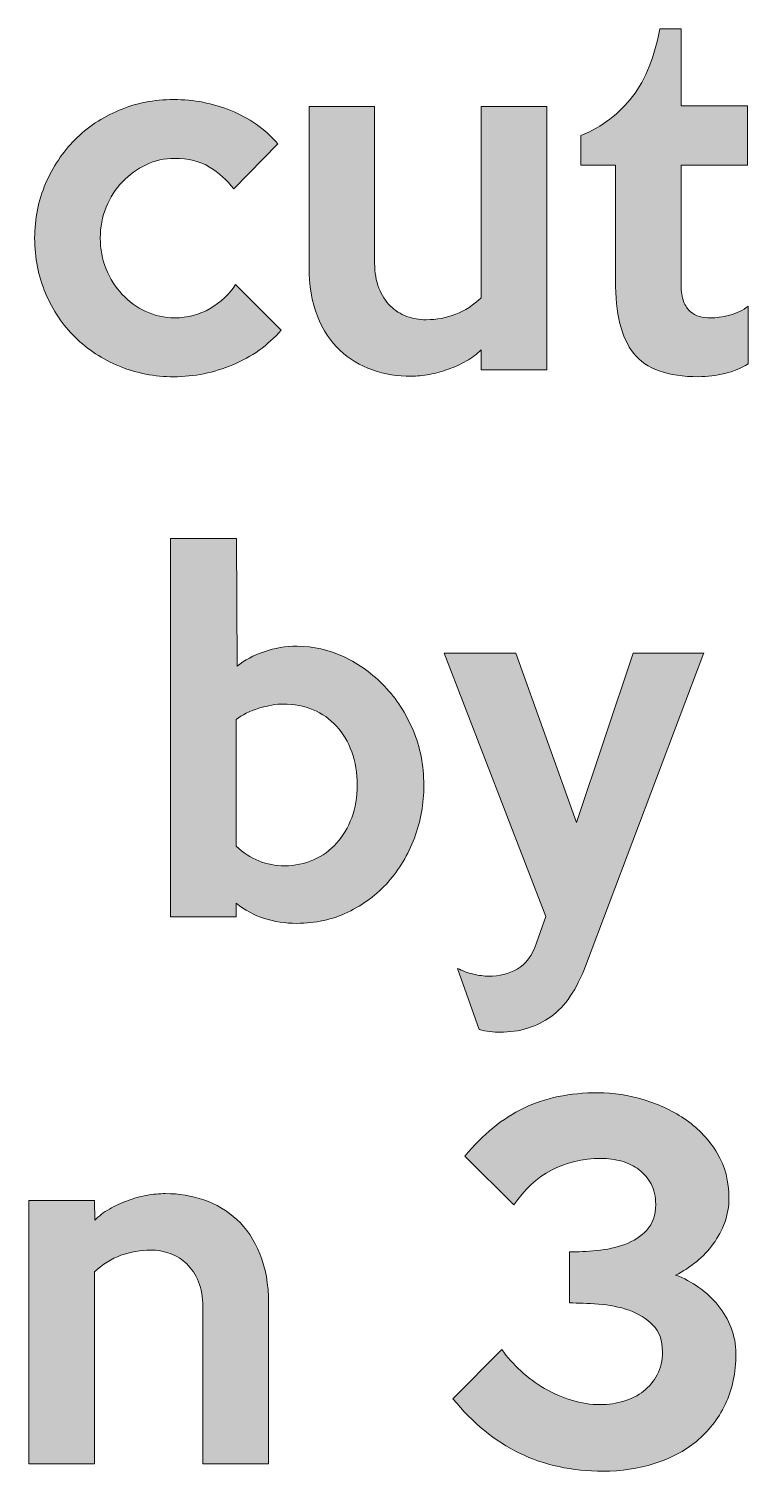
# Model space of a CAD drawing. Header units: inches. Extents: x -195 to 784, y 103 to 204.
# Drawn here: x 404.19 to 412.09, y 122.41 to 138.23 of the extents above; entities that cross this region are included whole.
import ezdxf

# ---------------------------------------------------------------- set-up
doc = ezdxf.new("R2010")
doc.units = ezdxf.units.IN
doc.header["$MEASUREMENT"] = 0
doc.layers.add('Layer 1', color=7, linetype='Continuous')

# ---------------------------------------------------------------- blocks, each defined once
blk = doc.blocks.new('block 13')
at = {"layer": 'Layer 1', "true_color": 0xffffff}
h = blk.add_hatch(color=7, dxfattribs=at)
h.dxf.hatch_style = 2
edge = h.paths.add_edge_path()
edge.add_spline(control_points=[(412.086, 134.559), (412.012, 134.512), (411.927, 134.477), (411.831, 134.453), (411.734, 134.43), (411.637, 134.418), (411.541, 134.418), (411.371, 134.418), (411.227, 134.439), (411.11, 134.481), (410.994, 134.522), (410.9, 134.587), (410.83, 134.673), (410.761, 134.76), (410.709, 134.87), (410.678, 135.003), (410.646, 135.137), (410.63, 135.293), (410.63, 135.474), (410.63, 135.474), (410.63, 136.738), (410.63, 136.738), (410.63, 136.738), (410.25, 136.738), (410.25, 136.738), (410.25, 136.738), (410.25, 137.063), (410.25, 137.063), (410.484, 137.16), (410.673, 137.304), (410.818, 137.493), (410.963, 137.684), (411.062, 137.93), (411.115, 138.234), (411.115, 138.234), (411.35, 138.234), (411.35, 138.234), (411.35, 138.234), (411.35, 137.388), (411.35, 137.388), (411.35, 137.388), (412.08, 137.388), (412.08, 137.388), (412.08, 137.388), (412.08, 136.738), (412.08, 136.738), (412.08, 136.738), (411.35, 136.738), (411.35, 136.738), (411.35, 136.738), (411.35, 135.423), (411.35, 135.423), (411.35, 135.35), (411.359, 135.29), (411.377, 135.243), (411.396, 135.196), (411.42, 135.16), (411.451, 135.133), (411.48, 135.106), (411.515, 135.088), (411.552, 135.078), (411.591, 135.068), (411.632, 135.063), (411.675, 135.063), (411.732, 135.063), (411.8, 135.073), (411.88, 135.093), (411.961, 135.113), (412.029, 135.146), (412.085, 135.193), (412.085, 135.193), (412.085, 134.559), (412.085, 134.559), (412.085, 134.559), (412.086, 134.559), (412.086, 134.559)], knot_values=[0, 0, 0, 0, 1, 1, 1, 2, 2, 2, 3, 3, 3, 4, 4, 4, 5, 5, 5, 6, 6, 6, 7, 7, 7, 8, 8, 8, 9, 9, 9, 10, 10, 10, 11, 11, 11, 12, 12, 12, 13, 13, 13, 14, 14, 14, 15, 15, 15, 16, 16, 16, 17, 17, 17, 18, 18, 18, 19, 19, 19, 20, 20, 20, 21, 21, 21, 22, 22, 22, 23, 23, 23, 24, 24, 24, 25, 25, 25, 25], degree=3, periodic=1)
h = blk.add_hatch(color=7, dxfattribs=at)
h.dxf.hatch_style = 2
edge = h.paths.add_edge_path()
edge.add_spline(control_points=[(406.961, 134.929), (406.814, 134.762), (406.637, 134.635), (406.431, 134.549), (406.224, 134.462), (406.007, 134.418), (405.781, 134.418), (405.57, 134.418), (405.373, 134.457), (405.186, 134.533), (404.999, 134.61), (404.837, 134.716), (404.7, 134.851), (404.562, 134.986), (404.454, 135.147), (404.375, 135.333), (404.295, 135.52), (404.255, 135.722), (404.255, 135.938), (404.255, 136.151), (404.295, 136.351), (404.375, 136.536), (404.454, 136.721), (404.562, 136.881), (404.697, 137.018), (404.833, 137.155), (404.994, 137.262), (405.181, 137.34), (405.367, 137.419), (405.567, 137.458), (405.78, 137.458), (406, 137.458), (406.209, 137.418), (406.408, 137.338), (406.606, 137.258), (406.778, 137.137), (406.925, 136.973), (406.925, 136.973), (406.44, 136.478), (406.44, 136.478), (406.367, 136.575), (406.277, 136.655), (406.173, 136.718), (406.068, 136.782), (405.94, 136.813), (405.79, 136.813), (405.68, 136.813), (405.576, 136.79), (405.477, 136.743), (405.38, 136.697), (405.293, 136.634), (405.218, 136.556), (405.143, 136.477), (405.083, 136.385), (405.04, 136.279), (404.997, 136.172), (404.975, 136.059), (404.975, 135.939), (404.975, 135.818), (404.997, 135.705), (405.04, 135.598), (405.083, 135.492), (405.142, 135.399), (405.215, 135.321), (405.289, 135.243), (405.375, 135.18), (405.475, 135.134), (405.575, 135.087), (405.68, 135.064), (405.79, 135.064), (405.934, 135.064), (406.063, 135.098), (406.18, 135.166), (406.297, 135.234), (406.39, 135.322), (406.46, 135.429), (406.46, 135.429), (406.961, 134.929), (406.961, 134.929)], knot_values=[0, 0, 0, 0, 1, 1, 1, 2, 2, 2, 3, 3, 3, 4, 4, 4, 5, 5, 5, 6, 6, 6, 7, 7, 7, 8, 8, 8, 9, 9, 9, 10, 10, 10, 11, 11, 11, 12, 12, 12, 13, 13, 13, 14, 14, 14, 15, 15, 15, 16, 16, 16, 17, 17, 17, 18, 18, 18, 19, 19, 19, 20, 20, 20, 21, 21, 21, 22, 22, 22, 23, 23, 23, 24, 24, 24, 25, 25, 25, 26, 26, 26, 26], degree=3, periodic=1)
h = blk.add_hatch(color=7, dxfattribs=at)
h.dxf.hatch_style = 2
edge = h.paths.add_edge_path()
edge.add_spline(control_points=[(409.876, 134.493), (409.876, 134.493), (409.156, 134.493), (409.156, 134.493), (409.156, 134.493), (409.156, 134.713), (409.156, 134.713), (409.109, 134.666), (409.055, 134.626), (408.993, 134.591), (408.931, 134.555), (408.867, 134.525), (408.798, 134.501), (408.73, 134.476), (408.66, 134.457), (408.588, 134.443), (408.517, 134.43), (408.449, 134.423), (408.386, 134.423), (408.239, 134.423), (408.098, 134.446), (407.963, 134.493), (407.828, 134.539), (407.709, 134.611), (407.606, 134.708), (407.502, 134.804), (407.42, 134.929), (407.358, 135.083), (407.296, 135.236), (407.266, 135.417), (407.266, 135.628), (407.266, 135.628), (407.266, 137.383), (407.266, 137.383), (407.266, 137.383), (407.986, 137.383), (407.986, 137.383), (407.986, 137.383), (407.986, 135.663), (407.986, 135.663), (407.986, 135.559), (408.002, 135.468), (408.033, 135.39), (408.065, 135.312), (408.107, 135.247), (408.158, 135.195), (408.21, 135.144), (408.27, 135.105), (408.338, 135.08), (408.406, 135.056), (408.477, 135.043), (408.551, 135.043), (408.784, 135.043), (408.986, 135.123), (409.156, 135.283), (409.156, 135.283), (409.156, 137.383), (409.156, 137.383), (409.156, 137.383), (409.876, 137.383), (409.876, 137.383), (409.876, 137.383), (409.876, 134.493), (409.876, 134.493), (409.876, 134.493), (409.876, 134.493), (409.876, 134.493)], knot_values=[0, 0, 0, 0, 1, 1, 1, 2, 2, 2, 3, 3, 3, 4, 4, 4, 5, 5, 5, 6, 6, 6, 7, 7, 7, 8, 8, 8, 9, 9, 9, 10, 10, 10, 11, 11, 11, 12, 12, 12, 13, 13, 13, 14, 14, 14, 15, 15, 15, 16, 16, 16, 17, 17, 17, 18, 18, 18, 19, 19, 19, 20, 20, 20, 21, 21, 21, 22, 22, 22, 22], degree=3, periodic=1)
at = {"layer": 'Layer 1', "lineweight": 0}
for points, knots in [([(412.086, 134.559), (412.012, 134.512), (411.927, 134.477), (411.831, 134.453), (411.734, 134.43), (411.637, 134.418), (411.541, 134.418), (411.371, 134.418), (411.227, 134.439), (411.11, 134.481), (410.994, 134.522), (410.9, 134.587), (410.83, 134.673), (410.761, 134.76), (410.709, 134.87), (410.678, 135.003), (410.646, 135.137), (410.63, 135.293), (410.63, 135.474), (410.63, 135.474), (410.63, 136.738), (410.63, 136.738), (410.63, 136.738), (410.25, 136.738), (410.25, 136.738), (410.25, 136.738), (410.25, 137.063), (410.25, 137.063), (410.484, 137.16), (410.673, 137.304), (410.818, 137.493), (410.963, 137.684), (411.062, 137.93), (411.115, 138.234), (411.115, 138.234), (411.35, 138.234), (411.35, 138.234), (411.35, 138.234), (411.35, 137.388), (411.35, 137.388), (411.35, 137.388), (412.08, 137.388), (412.08, 137.388), (412.08, 137.388), (412.08, 136.738), (412.08, 136.738), (412.08, 136.738), (411.35, 136.738), (411.35, 136.738), (411.35, 136.738), (411.35, 135.423), (411.35, 135.423), (411.35, 135.35), (411.359, 135.29), (411.377, 135.243), (411.396, 135.196), (411.42, 135.16), (411.451, 135.133), (411.48, 135.106), (411.515, 135.088), (411.552, 135.078), (411.591, 135.068), (411.632, 135.063), (411.675, 135.063), (411.732, 135.063), (411.8, 135.073), (411.88, 135.093), (411.961, 135.113), (412.029, 135.146), (412.085, 135.193), (412.085, 135.193), (412.085, 134.559), (412.085, 134.559), (412.085, 134.559), (412.086, 134.559), (412.086, 134.559)], [0, 0, 0, 0, 1, 1, 1, 2, 2, 2, 3, 3, 3, 4, 4, 4, 5, 5, 5, 6, 6, 6, 7, 7, 7, 8, 8, 8, 9, 9, 9, 10, 10, 10, 11, 11, 11, 12, 12, 12, 13, 13, 13, 14, 14, 14, 15, 15, 15, 16, 16, 16, 17, 17, 17, 18, 18, 18, 19, 19, 19, 20, 20, 20, 21, 21, 21, 22, 22, 22, 23, 23, 23, 24, 24, 24, 25, 25, 25, 25]), ([(406.961, 134.929), (406.814, 134.762), (406.637, 134.635), (406.431, 134.549), (406.224, 134.462), (406.007, 134.418), (405.781, 134.418), (405.57, 134.418), (405.373, 134.457), (405.186, 134.533), (404.999, 134.61), (404.837, 134.716), (404.7, 134.851), (404.562, 134.986), (404.454, 135.147), (404.375, 135.333), (404.295, 135.52), (404.255, 135.722), (404.255, 135.938), (404.255, 136.151), (404.295, 136.351), (404.375, 136.536), (404.454, 136.721), (404.562, 136.881), (404.697, 137.018), (404.833, 137.155), (404.994, 137.262), (405.181, 137.34), (405.367, 137.419), (405.567, 137.458), (405.78, 137.458), (406, 137.458), (406.209, 137.418), (406.408, 137.338), (406.606, 137.258), (406.778, 137.137), (406.925, 136.973), (406.925, 136.973), (406.44, 136.478), (406.44, 136.478), (406.367, 136.575), (406.277, 136.655), (406.173, 136.718), (406.068, 136.782), (405.94, 136.813), (405.79, 136.813), (405.68, 136.813), (405.576, 136.79), (405.477, 136.743), (405.38, 136.697), (405.293, 136.634), (405.218, 136.556), (405.143, 136.477), (405.083, 136.385), (405.04, 136.279), (404.997, 136.172), (404.975, 136.059), (404.975, 135.939), (404.975, 135.818), (404.997, 135.705), (405.04, 135.598), (405.083, 135.492), (405.142, 135.399), (405.215, 135.321), (405.289, 135.243), (405.375, 135.18), (405.475, 135.134), (405.575, 135.087), (405.68, 135.064), (405.79, 135.064), (405.934, 135.064), (406.063, 135.098), (406.18, 135.166), (406.297, 135.234), (406.39, 135.322), (406.46, 135.429), (406.46, 135.429), (406.961, 134.929), (406.961, 134.929)], [0, 0, 0, 0, 1, 1, 1, 2, 2, 2, 3, 3, 3, 4, 4, 4, 5, 5, 5, 6, 6, 6, 7, 7, 7, 8, 8, 8, 9, 9, 9, 10, 10, 10, 11, 11, 11, 12, 12, 12, 13, 13, 13, 14, 14, 14, 15, 15, 15, 16, 16, 16, 17, 17, 17, 18, 18, 18, 19, 19, 19, 20, 20, 20, 21, 21, 21, 22, 22, 22, 23, 23, 23, 24, 24, 24, 25, 25, 25, 26, 26, 26, 26]), ([(409.876, 134.493), (409.876, 134.493), (409.156, 134.493), (409.156, 134.493), (409.156, 134.493), (409.156, 134.713), (409.156, 134.713), (409.109, 134.666), (409.055, 134.626), (408.993, 134.591), (408.931, 134.555), (408.867, 134.525), (408.798, 134.501), (408.73, 134.476), (408.66, 134.457), (408.588, 134.443), (408.517, 134.43), (408.449, 134.423), (408.386, 134.423), (408.239, 134.423), (408.098, 134.446), (407.963, 134.493), (407.828, 134.539), (407.709, 134.611), (407.606, 134.708), (407.502, 134.804), (407.42, 134.929), (407.358, 135.083), (407.296, 135.236), (407.266, 135.417), (407.266, 135.628), (407.266, 135.628), (407.266, 137.383), (407.266, 137.383), (407.266, 137.383), (407.986, 137.383), (407.986, 137.383), (407.986, 137.383), (407.986, 135.663), (407.986, 135.663), (407.986, 135.559), (408.002, 135.468), (408.033, 135.39), (408.065, 135.312), (408.107, 135.247), (408.158, 135.195), (408.21, 135.144), (408.27, 135.105), (408.338, 135.08), (408.406, 135.056), (408.477, 135.043), (408.551, 135.043), (408.784, 135.043), (408.986, 135.123), (409.156, 135.283), (409.156, 135.283), (409.156, 137.383), (409.156, 137.383), (409.156, 137.383), (409.876, 137.383), (409.876, 137.383), (409.876, 137.383), (409.876, 134.493), (409.876, 134.493), (409.876, 134.493), (409.876, 134.493), (409.876, 134.493)], [0, 0, 0, 0, 1, 1, 1, 2, 2, 2, 3, 3, 3, 4, 4, 4, 5, 5, 5, 6, 6, 6, 7, 7, 7, 8, 8, 8, 9, 9, 9, 10, 10, 10, 11, 11, 11, 12, 12, 12, 13, 13, 13, 14, 14, 14, 15, 15, 15, 16, 16, 16, 17, 17, 17, 18, 18, 18, 19, 19, 19, 20, 20, 20, 21, 21, 21, 22, 22, 22, 22])]:
    blk.add_open_spline(points, degree=3, knots=knots, dxfattribs=at)
blk = doc.blocks.new('block 14')
at = {"layer": 'Layer 1', "true_color": 0xffffff}
h = blk.add_hatch(color=7, dxfattribs=at)
h.dxf.hatch_style = 2
edge = h.paths.add_edge_path()
edge.add_spline(control_points=[(408.526, 129.938), (408.526, 129.735), (408.491, 129.541), (408.423, 129.358), (408.354, 129.174), (408.258, 129.014), (408.135, 128.875), (408.011, 128.737), (407.863, 128.627), (407.693, 128.545), (407.523, 128.463), (407.336, 128.422), (407.132, 128.422), (407.005, 128.422), (406.886, 128.44), (406.776, 128.475), (406.666, 128.51), (406.563, 128.566), (406.465, 128.642), (406.465, 128.642), (406.465, 128.492), (406.465, 128.492), (406.465, 128.492), (405.745, 128.492), (405.745, 128.492), (405.745, 128.492), (405.745, 132.642), (405.745, 132.642), (405.745, 132.642), (406.47, 132.642), (406.47, 132.642), (406.47, 132.642), (406.476, 131.242), (406.476, 131.242), (406.558, 131.309), (406.658, 131.363), (406.773, 131.402), (406.888, 131.442), (407.009, 131.462), (407.136, 131.462), (407.312, 131.462), (407.484, 131.423), (407.651, 131.345), (407.817, 131.266), (407.965, 131.159), (408.096, 131.022), (408.226, 130.886), (408.33, 130.725), (408.408, 130.54), (408.486, 130.356), (408.526, 130.154), (408.526, 129.938)], knot_values=[0, 0, 0, 0, 1, 1, 1, 2, 2, 2, 3, 3, 3, 4, 4, 4, 5, 5, 5, 6, 6, 6, 7, 7, 7, 8, 8, 8, 9, 9, 9, 10, 10, 10, 11, 11, 11, 12, 12, 12, 13, 13, 13, 14, 14, 14, 15, 15, 15, 16, 16, 16, 17, 17, 17, 17], degree=3, periodic=1)
edge = h.paths.add_edge_path()
edge.add_spline(control_points=[(407.795, 129.938), (407.795, 130.071), (407.775, 130.193), (407.735, 130.303), (407.695, 130.413), (407.639, 130.507), (407.567, 130.585), (407.495, 130.664), (407.41, 130.724), (407.311, 130.765), (407.212, 130.807), (407.102, 130.828), (406.982, 130.828), (406.905, 130.828), (406.816, 130.812), (406.716, 130.781), (406.615, 130.749), (406.532, 130.708), (406.465, 130.658), (406.465, 130.658), (406.465, 129.268), (406.465, 129.268), (406.622, 129.125), (406.8, 129.053), (406.997, 129.053), (407.11, 129.053), (407.217, 129.075), (407.316, 129.118), (407.414, 129.162), (407.499, 129.222), (407.569, 129.301), (407.639, 129.379), (407.695, 129.473), (407.735, 129.581), (407.775, 129.689), (407.795, 129.808), (407.795, 129.938)], knot_values=[0, 0, 0, 0, 1, 1, 1, 2, 2, 2, 3, 3, 3, 4, 4, 4, 5, 5, 5, 6, 6, 6, 7, 7, 7, 8, 8, 8, 9, 9, 9, 10, 10, 10, 11, 11, 11, 12, 12, 12, 12], degree=3, periodic=1)
h = blk.add_hatch(color=7, dxfattribs=at)
h.dxf.hatch_style = 2
edge = h.paths.add_edge_path()
edge.add_spline(control_points=[(411.601, 131.388), (411.601, 131.388), (410.3, 127.953), (410.3, 127.953), (410.203, 127.696), (410.077, 127.511), (409.92, 127.398), (409.764, 127.285), (409.577, 127.228), (409.36, 127.228), (409.327, 127.228), (409.29, 127.23), (409.25, 127.236), (409.21, 127.24), (409.171, 127.248), (409.135, 127.258), (409.135, 127.258), (408.895, 127.928), (408.895, 127.928), (408.951, 127.901), (409.01, 127.88), (409.07, 127.865), (409.13, 127.85), (409.186, 127.843), (409.239, 127.843), (409.353, 127.843), (409.456, 127.869), (409.55, 127.92), (409.643, 127.972), (409.715, 128.068), (409.764, 128.208), (409.764, 128.208), (409.864, 128.498), (409.864, 128.498), (409.864, 128.498), (408.749, 131.387), (408.749, 131.387), (408.749, 131.387), (409.535, 131.387), (409.535, 131.387), (409.535, 131.387), (410.2, 129.527), (410.2, 129.527), (410.2, 129.527), (410.825, 131.387), (410.825, 131.387), (410.825, 131.387), (411.601, 131.387), (411.601, 131.387), (411.601, 131.387), (411.601, 131.388), (411.601, 131.388)], knot_values=[0, 0, 0, 0, 1, 1, 1, 2, 2, 2, 3, 3, 3, 4, 4, 4, 5, 5, 5, 6, 6, 6, 7, 7, 7, 8, 8, 8, 9, 9, 9, 10, 10, 10, 11, 11, 11, 12, 12, 12, 13, 13, 13, 14, 14, 14, 15, 15, 15, 16, 16, 16, 17, 17, 17, 17], degree=3, periodic=1)
at = {"layer": 'Layer 1', "lineweight": 0}
for points, knots in [([(408.526, 129.938), (408.526, 129.735), (408.491, 129.541), (408.423, 129.358), (408.354, 129.174), (408.258, 129.014), (408.135, 128.875), (408.011, 128.737), (407.863, 128.627), (407.693, 128.545), (407.523, 128.463), (407.336, 128.422), (407.132, 128.422), (407.005, 128.422), (406.886, 128.44), (406.776, 128.475), (406.666, 128.51), (406.563, 128.566), (406.465, 128.642), (406.465, 128.642), (406.465, 128.492), (406.465, 128.492), (406.465, 128.492), (405.745, 128.492), (405.745, 128.492), (405.745, 128.492), (405.745, 132.642), (405.745, 132.642), (405.745, 132.642), (406.47, 132.642), (406.47, 132.642), (406.47, 132.642), (406.476, 131.242), (406.476, 131.242), (406.558, 131.309), (406.658, 131.363), (406.773, 131.402), (406.888, 131.442), (407.009, 131.462), (407.136, 131.462), (407.312, 131.462), (407.484, 131.423), (407.651, 131.345), (407.817, 131.266), (407.965, 131.159), (408.096, 131.022), (408.226, 130.886), (408.33, 130.725), (408.408, 130.54), (408.486, 130.356), (408.526, 130.154), (408.526, 129.938)], [0, 0, 0, 0, 1, 1, 1, 2, 2, 2, 3, 3, 3, 4, 4, 4, 5, 5, 5, 6, 6, 6, 7, 7, 7, 8, 8, 8, 9, 9, 9, 10, 10, 10, 11, 11, 11, 12, 12, 12, 13, 13, 13, 14, 14, 14, 15, 15, 15, 16, 16, 16, 17, 17, 17, 17]), ([(411.601, 131.388), (411.601, 131.388), (410.3, 127.953), (410.3, 127.953), (410.203, 127.696), (410.077, 127.511), (409.92, 127.398), (409.764, 127.285), (409.577, 127.228), (409.36, 127.228), (409.327, 127.228), (409.29, 127.23), (409.25, 127.236), (409.21, 127.24), (409.171, 127.248), (409.135, 127.258), (409.135, 127.258), (408.895, 127.928), (408.895, 127.928), (408.951, 127.901), (409.01, 127.88), (409.07, 127.865), (409.13, 127.85), (409.186, 127.843), (409.239, 127.843), (409.353, 127.843), (409.456, 127.869), (409.55, 127.92), (409.643, 127.972), (409.715, 128.068), (409.764, 128.208), (409.764, 128.208), (409.864, 128.498), (409.864, 128.498), (409.864, 128.498), (408.749, 131.387), (408.749, 131.387), (408.749, 131.387), (409.535, 131.387), (409.535, 131.387), (409.535, 131.387), (410.2, 129.527), (410.2, 129.527), (410.2, 129.527), (410.825, 131.387), (410.825, 131.387), (410.825, 131.387), (411.601, 131.387), (411.601, 131.387), (411.601, 131.387), (411.601, 131.388), (411.601, 131.388)], [0, 0, 0, 0, 1, 1, 1, 2, 2, 2, 3, 3, 3, 4, 4, 4, 5, 5, 5, 6, 6, 6, 7, 7, 7, 8, 8, 8, 9, 9, 9, 10, 10, 10, 11, 11, 11, 12, 12, 12, 13, 13, 13, 14, 14, 14, 15, 15, 15, 16, 16, 16, 17, 17, 17, 17]), ([(407.795, 129.938), (407.795, 130.071), (407.775, 130.193), (407.735, 130.303), (407.695, 130.413), (407.639, 130.507), (407.567, 130.585), (407.495, 130.664), (407.41, 130.724), (407.311, 130.765), (407.212, 130.807), (407.102, 130.828), (406.982, 130.828), (406.905, 130.828), (406.816, 130.812), (406.716, 130.781), (406.615, 130.749), (406.532, 130.708), (406.465, 130.658), (406.465, 130.658), (406.465, 129.268), (406.465, 129.268), (406.622, 129.125), (406.8, 129.053), (406.997, 129.053), (407.11, 129.053), (407.217, 129.075), (407.316, 129.118), (407.414, 129.162), (407.499, 129.222), (407.569, 129.301), (407.639, 129.379), (407.695, 129.473), (407.735, 129.581), (407.775, 129.689), (407.795, 129.808), (407.795, 129.938)], [0, 0, 0, 0, 1, 1, 1, 2, 2, 2, 3, 3, 3, 4, 4, 4, 5, 5, 5, 6, 6, 6, 7, 7, 7, 8, 8, 8, 9, 9, 9, 10, 10, 10, 11, 11, 11, 12, 12, 12, 12])]:
    blk.add_open_spline(points, degree=3, knots=knots, dxfattribs=at)
blk = doc.blocks.new('block 15')
at = {"layer": 'Layer 1', "true_color": 0xffffff}
h = blk.add_hatch(color=7, dxfattribs=at)
h.dxf.hatch_style = 2
edge = h.paths.add_edge_path()
edge.add_spline(control_points=[(411.951, 123.703), (411.951, 123.493), (411.911, 123.307), (411.834, 123.145), (411.755, 122.984), (411.65, 122.849), (411.518, 122.74), (411.386, 122.632), (411.232, 122.551), (411.055, 122.496), (410.879, 122.441), (410.692, 122.413), (410.495, 122.413), (410.152, 122.413), (409.845, 122.479), (409.575, 122.611), (409.305, 122.743), (409.062, 122.942), (408.846, 123.208), (408.846, 123.208), (409.381, 123.748), (409.381, 123.748), (409.441, 123.665), (409.511, 123.586), (409.591, 123.513), (409.671, 123.44), (409.758, 123.376), (409.85, 123.321), (409.944, 123.266), (410.044, 123.222), (410.148, 123.191), (410.253, 123.159), (410.359, 123.143), (410.466, 123.143), (410.555, 123.143), (410.641, 123.156), (410.723, 123.181), (410.804, 123.205), (410.876, 123.242), (410.938, 123.291), (410.999, 123.339), (411.05, 123.399), (411.088, 123.47), (411.126, 123.542), (411.145, 123.627), (411.145, 123.723), (411.145, 123.847), (411.11, 123.944), (411.04, 124.016), (410.97, 124.087), (410.883, 124.141), (410.778, 124.178), (410.673, 124.215), (410.561, 124.238), (410.442, 124.246), (410.325, 124.254), (410.219, 124.258), (410.126, 124.258), (410.126, 124.258), (410.126, 124.818), (410.126, 124.818), (410.215, 124.818), (410.315, 124.823), (410.426, 124.833), (410.536, 124.843), (410.638, 124.866), (410.733, 124.901), (410.828, 124.936), (410.908, 124.988), (410.973, 125.058), (411.038, 125.128), (411.071, 125.221), (411.071, 125.338), (411.071, 125.425), (411.054, 125.499), (411.021, 125.563), (410.987, 125.626), (410.943, 125.679), (410.888, 125.72), (410.833, 125.762), (410.769, 125.793), (410.698, 125.813), (410.626, 125.833), (410.55, 125.843), (410.47, 125.843), (410.064, 125.843), (409.745, 125.673), (409.515, 125.333), (409.515, 125.333), (408.976, 125.869), (408.976, 125.869), (409.175, 126.108), (409.391, 126.284), (409.623, 126.396), (409.854, 126.507), (410.127, 126.564), (410.44, 126.564), (410.607, 126.564), (410.775, 126.538), (410.945, 126.486), (411.116, 126.434), (411.27, 126.36), (411.408, 126.263), (411.546, 126.167), (411.659, 126.046), (411.746, 125.901), (411.832, 125.756), (411.875, 125.592), (411.875, 125.408), (411.875, 125.315), (411.859, 125.226), (411.828, 125.141), (411.796, 125.056), (411.755, 124.978), (411.703, 124.906), (411.652, 124.834), (411.59, 124.769), (411.518, 124.711), (411.446, 124.653), (411.371, 124.603), (411.29, 124.564), (411.381, 124.53), (411.465, 124.485), (411.546, 124.429), (411.626, 124.372), (411.696, 124.306), (411.756, 124.23), (411.816, 124.156), (411.863, 124.074), (411.898, 123.986), (411.933, 123.897), (411.951, 123.803), (411.951, 123.703)], knot_values=[0, 0, 0, 0, 1, 1, 1, 2, 2, 2, 3, 3, 3, 4, 4, 4, 5, 5, 5, 6, 6, 6, 7, 7, 7, 8, 8, 8, 9, 9, 9, 10, 10, 10, 11, 11, 11, 12, 12, 12, 13, 13, 13, 14, 14, 14, 15, 15, 15, 16, 16, 16, 17, 17, 17, 18, 18, 18, 19, 19, 19, 20, 20, 20, 21, 21, 21, 22, 22, 22, 23, 23, 23, 24, 24, 24, 25, 25, 25, 26, 26, 26, 27, 27, 27, 28, 28, 28, 29, 29, 29, 30, 30, 30, 31, 31, 31, 32, 32, 32, 33, 33, 33, 34, 34, 34, 35, 35, 35, 36, 36, 36, 37, 37, 37, 38, 38, 38, 39, 39, 39, 40, 40, 40, 41, 41, 41, 42, 42, 42, 43, 43, 43, 44, 44, 44, 44], degree=3, periodic=1)
h = blk.add_hatch(color=7, dxfattribs=at)
h.dxf.hatch_style = 2
edge = h.paths.add_edge_path()
edge.add_spline(control_points=[(406.821, 122.493), (406.821, 122.493), (406.101, 122.493), (406.101, 122.493), (406.101, 122.493), (406.101, 124.218), (406.101, 124.218), (406.101, 124.321), (406.085, 124.412), (406.053, 124.491), (406.021, 124.569), (405.978, 124.634), (405.925, 124.686), (405.872, 124.737), (405.81, 124.776), (405.742, 124.801), (405.673, 124.825), (405.602, 124.838), (405.528, 124.838), (405.418, 124.838), (405.309, 124.819), (405.202, 124.781), (405.095, 124.742), (404.998, 124.681), (404.911, 124.598), (404.911, 124.598), (404.911, 122.493), (404.911, 122.493), (404.911, 122.493), (404.191, 122.493), (404.191, 122.493), (404.191, 122.493), (404.191, 125.383), (404.191, 125.383), (404.191, 125.383), (404.911, 125.383), (404.911, 125.383), (404.911, 125.383), (404.916, 125.168), (404.916, 125.168), (404.959, 125.211), (405.012, 125.251), (405.076, 125.288), (405.139, 125.325), (405.205, 125.355), (405.273, 125.38), (405.342, 125.405), (405.412, 125.425), (405.484, 125.438), (405.555, 125.451), (405.624, 125.458), (405.691, 125.458), (405.838, 125.458), (405.978, 125.435), (406.113, 125.388), (406.248, 125.342), (406.368, 125.27), (406.474, 125.173), (406.579, 125.077), (406.663, 124.952), (406.726, 124.798), (406.79, 124.645), (406.822, 124.463), (406.822, 124.253), (406.822, 124.253), (406.822, 122.493), (406.822, 122.493), (406.822, 122.493), (406.821, 122.493), (406.821, 122.493)], knot_values=[0, 0, 0, 0, 1, 1, 1, 2, 2, 2, 3, 3, 3, 4, 4, 4, 5, 5, 5, 6, 6, 6, 7, 7, 7, 8, 8, 8, 9, 9, 9, 10, 10, 10, 11, 11, 11, 12, 12, 12, 13, 13, 13, 14, 14, 14, 15, 15, 15, 16, 16, 16, 17, 17, 17, 18, 18, 18, 19, 19, 19, 20, 20, 20, 21, 21, 21, 22, 22, 22, 23, 23, 23, 23], degree=3, periodic=1)
at = {"layer": 'Layer 1', "lineweight": 0}
for points, knots in [([(411.951, 123.703), (411.951, 123.493), (411.911, 123.307), (411.834, 123.145), (411.755, 122.984), (411.65, 122.849), (411.518, 122.74), (411.386, 122.632), (411.232, 122.551), (411.055, 122.496), (410.879, 122.441), (410.692, 122.413), (410.495, 122.413), (410.152, 122.413), (409.845, 122.479), (409.575, 122.611), (409.305, 122.743), (409.062, 122.942), (408.846, 123.208), (408.846, 123.208), (409.381, 123.748), (409.381, 123.748), (409.441, 123.665), (409.511, 123.586), (409.591, 123.513), (409.671, 123.44), (409.758, 123.376), (409.85, 123.321), (409.944, 123.266), (410.044, 123.222), (410.148, 123.191), (410.253, 123.159), (410.359, 123.143), (410.466, 123.143), (410.555, 123.143), (410.641, 123.156), (410.723, 123.181), (410.804, 123.205), (410.876, 123.242), (410.938, 123.291), (410.999, 123.339), (411.05, 123.399), (411.088, 123.47), (411.126, 123.542), (411.145, 123.627), (411.145, 123.723), (411.145, 123.847), (411.11, 123.944), (411.04, 124.016), (410.97, 124.087), (410.883, 124.141), (410.778, 124.178), (410.673, 124.215), (410.561, 124.238), (410.442, 124.246), (410.325, 124.254), (410.219, 124.258), (410.126, 124.258), (410.126, 124.258), (410.126, 124.818), (410.126, 124.818), (410.215, 124.818), (410.315, 124.823), (410.426, 124.833), (410.536, 124.843), (410.638, 124.866), (410.733, 124.901), (410.828, 124.936), (410.908, 124.988), (410.973, 125.058), (411.038, 125.128), (411.071, 125.221), (411.071, 125.338), (411.071, 125.425), (411.054, 125.499), (411.021, 125.563), (410.987, 125.626), (410.943, 125.679), (410.888, 125.72), (410.833, 125.762), (410.769, 125.793), (410.698, 125.813), (410.626, 125.833), (410.55, 125.843), (410.47, 125.843), (410.064, 125.843), (409.745, 125.673), (409.515, 125.333), (409.515, 125.333), (408.976, 125.869), (408.976, 125.869), (409.175, 126.108), (409.391, 126.284), (409.623, 126.396), (409.854, 126.507), (410.127, 126.564), (410.44, 126.564), (410.607, 126.564), (410.775, 126.538), (410.945, 126.486), (411.116, 126.434), (411.27, 126.36), (411.408, 126.263), (411.546, 126.167), (411.659, 126.046), (411.746, 125.901), (411.832, 125.756), (411.875, 125.592), (411.875, 125.408), (411.875, 125.315), (411.859, 125.226), (411.828, 125.141), (411.796, 125.056), (411.755, 124.978), (411.703, 124.906), (411.652, 124.834), (411.59, 124.769), (411.518, 124.711), (411.446, 124.653), (411.371, 124.603), (411.29, 124.564), (411.381, 124.53), (411.465, 124.485), (411.546, 124.429), (411.626, 124.372), (411.696, 124.306), (411.756, 124.23), (411.816, 124.156), (411.863, 124.074), (411.898, 123.986), (411.933, 123.897), (411.951, 123.803), (411.951, 123.703)], [0, 0, 0, 0, 1, 1, 1, 2, 2, 2, 3, 3, 3, 4, 4, 4, 5, 5, 5, 6, 6, 6, 7, 7, 7, 8, 8, 8, 9, 9, 9, 10, 10, 10, 11, 11, 11, 12, 12, 12, 13, 13, 13, 14, 14, 14, 15, 15, 15, 16, 16, 16, 17, 17, 17, 18, 18, 18, 19, 19, 19, 20, 20, 20, 21, 21, 21, 22, 22, 22, 23, 23, 23, 24, 24, 24, 25, 25, 25, 26, 26, 26, 27, 27, 27, 28, 28, 28, 29, 29, 29, 30, 30, 30, 31, 31, 31, 32, 32, 32, 33, 33, 33, 34, 34, 34, 35, 35, 35, 36, 36, 36, 37, 37, 37, 38, 38, 38, 39, 39, 39, 40, 40, 40, 41, 41, 41, 42, 42, 42, 43, 43, 43, 44, 44, 44, 44]), ([(406.821, 122.493), (406.821, 122.493), (406.101, 122.493), (406.101, 122.493), (406.101, 122.493), (406.101, 124.218), (406.101, 124.218), (406.101, 124.321), (406.085, 124.412), (406.053, 124.491), (406.021, 124.569), (405.978, 124.634), (405.925, 124.686), (405.872, 124.737), (405.81, 124.776), (405.742, 124.801), (405.673, 124.825), (405.602, 124.838), (405.528, 124.838), (405.418, 124.838), (405.309, 124.819), (405.202, 124.781), (405.095, 124.742), (404.998, 124.681), (404.911, 124.598), (404.911, 124.598), (404.911, 122.493), (404.911, 122.493), (404.911, 122.493), (404.191, 122.493), (404.191, 122.493), (404.191, 122.493), (404.191, 125.383), (404.191, 125.383), (404.191, 125.383), (404.911, 125.383), (404.911, 125.383), (404.911, 125.383), (404.916, 125.168), (404.916, 125.168), (404.959, 125.211), (405.012, 125.251), (405.076, 125.288), (405.139, 125.325), (405.205, 125.355), (405.273, 125.38), (405.342, 125.405), (405.412, 125.425), (405.484, 125.438), (405.555, 125.451), (405.624, 125.458), (405.691, 125.458), (405.838, 125.458), (405.978, 125.435), (406.113, 125.388), (406.248, 125.342), (406.368, 125.27), (406.474, 125.173), (406.579, 125.077), (406.663, 124.952), (406.726, 124.798), (406.79, 124.645), (406.822, 124.463), (406.822, 124.253), (406.822, 124.253), (406.822, 122.493), (406.822, 122.493), (406.822, 122.493), (406.821, 122.493), (406.821, 122.493)], [0, 0, 0, 0, 1, 1, 1, 2, 2, 2, 3, 3, 3, 4, 4, 4, 5, 5, 5, 6, 6, 6, 7, 7, 7, 8, 8, 8, 9, 9, 9, 10, 10, 10, 11, 11, 11, 12, 12, 12, 13, 13, 13, 14, 14, 14, 15, 15, 15, 16, 16, 16, 17, 17, 17, 18, 18, 18, 19, 19, 19, 20, 20, 20, 21, 21, 21, 22, 22, 22, 23, 23, 23, 23])]:
    blk.add_open_spline(points, degree=3, knots=knots, dxfattribs=at)
blk = doc.blocks.new('block 11')
at = {"layer": 'Layer 1'}
for name in ['block 13', 'block 14', 'block 15']:
    blk.add_blockref(name, (0, 0), dxfattribs=at)
blk = doc.blocks.new('block 5')
at = {"layer": 'Layer 1'}
blk.add_blockref('block 11', (0, 0), dxfattribs=at)

msp = doc.modelspace()

# ---------------------------------------------------------------- block references
at = {"layer": 'Layer 1'}
msp.add_blockref('block 5', (0, 0), dxfattribs=at)

doc.saveas('drawing.dxf')
